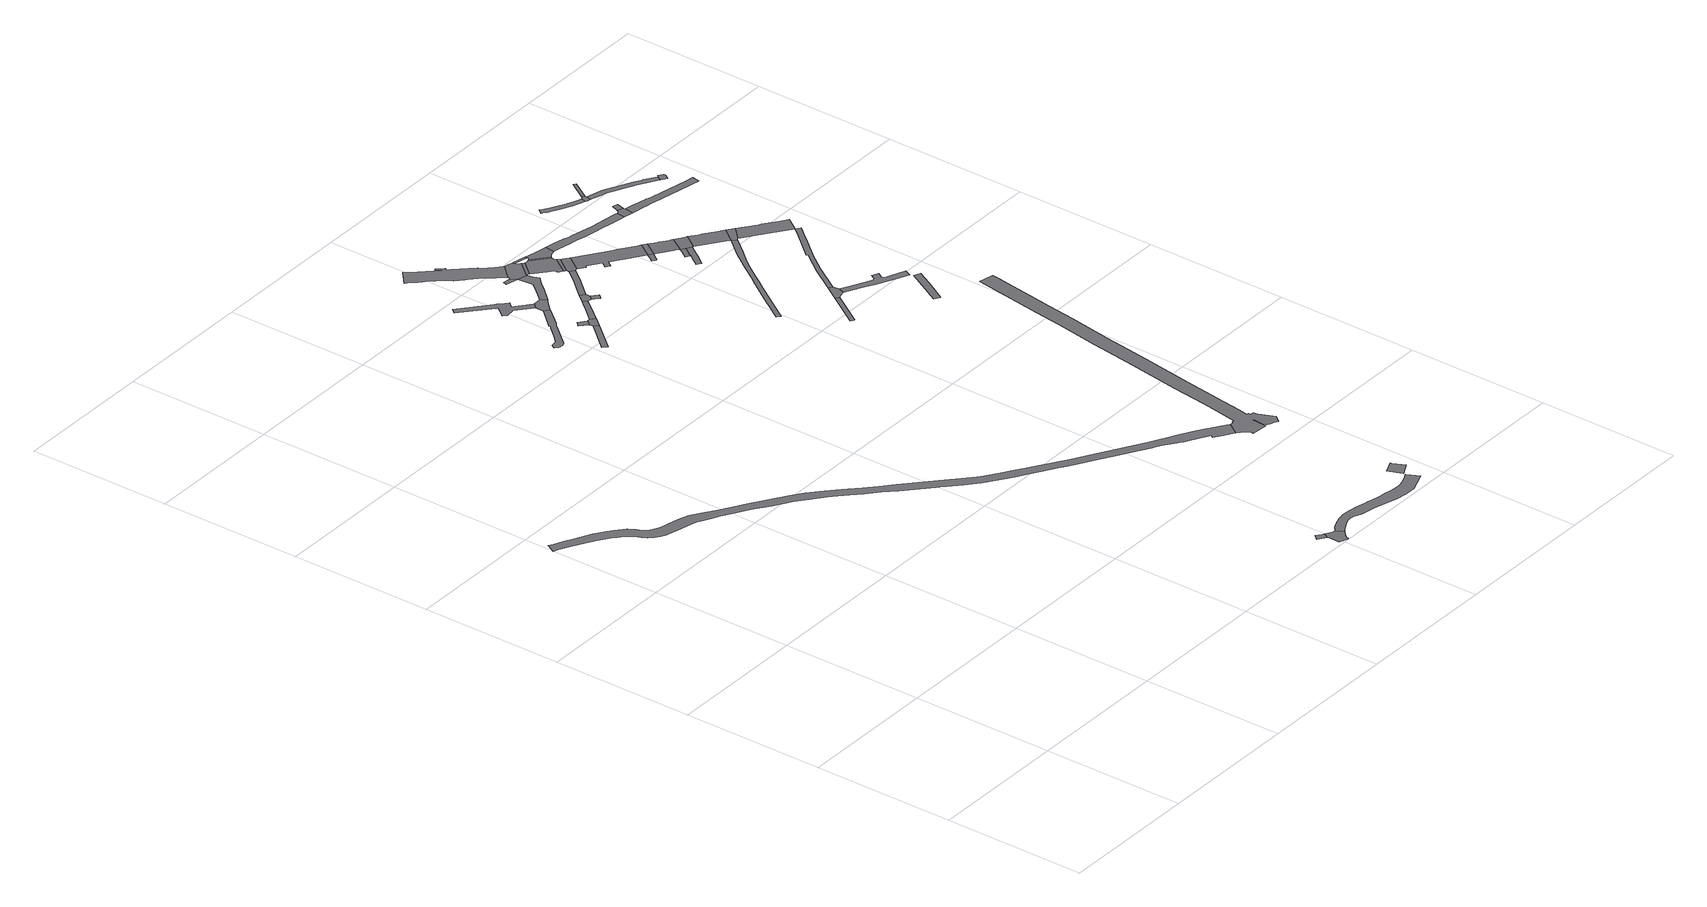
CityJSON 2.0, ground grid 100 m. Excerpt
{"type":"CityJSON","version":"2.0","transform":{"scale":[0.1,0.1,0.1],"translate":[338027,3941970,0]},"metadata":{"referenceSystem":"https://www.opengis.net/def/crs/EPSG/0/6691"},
"CityObjects":{
"road1":{"type":"Road","attributes":{"RoadStructureAttribute.sectionType":"1"},"geometry":[{"type":"MultiSurface","lod":"1","boundaries":[[[0,1,2,3,4,5,6,7,8,9,10,11,12,13,14,15,16,17,18,19,20,21,22,23,24,25,26,27,28,29,30,31,32,33,34,35,36,37,38,39,40,41,42,43,44,45,46,47,48,49,50,51,52,53,54,55,56,57,58,59,60,61,62,63,64,65,66,67,68,69,70,71,72,73,74,75,76,77,78,79,80,81,82,83,84,85,86,87,88,89,90,91,92,93,94,95,96,97,98,99,100,101,102,103,104,105,106,107,108,109,110,111,112,113,114,115,116,117,118,119,120,121,122,123,124,125,126]]]}]},
"road2":{"type":"Road","geometry":[{"type":"MultiSurface","lod":"1","boundaries":[[[127,128,129,130,131]]]}]},
"road3":{"type":"Road","geometry":[{"type":"MultiSurface","lod":"1","boundaries":[[[130,132,133,134,135,136,137,138,139,140,141,142,143,144,131]]]}]},
"road4":{"type":"Road","attributes":{"RoadStructureAttribute.sectionType":"1"},"geometry":[{"type":"MultiSurface","lod":"1","boundaries":[[[145,146,147,148,149,150,151,152,153,154,155,156,157,158,159,160,161,162,163,164,165,166,167,168,169,170,171,172,141,140,173,174,175,176,177,178,179,180,181,182,183,184,185,186,187,188,189,190,191,192,193,194]]]}]},
"road5":{"type":"Road","attributes":{"RoadStructureAttribute.sectionType":"1"},"geometry":[{"type":"MultiSurface","lod":"1","boundaries":[[[195,196,197,198,199,200,201,202,203,204,205,206,207,208,209,210,211,212,213,214,215,216,217,218,219,220,221]]]}]},
"road6":{"type":"Road","attributes":{"RoadStructureAttribute.sectionType":"1"},"geometry":[{"type":"MultiSurface","lod":"1","boundaries":[[[222,223,224,225]]]}]},
"road7":{"type":"Road","geometry":[{"type":"MultiSurface","lod":"1","boundaries":[[[226,227,228,229,230,231,232,233,234,235,236,237,238,239,240]]]}]},
"road8":{"type":"Road","geometry":[{"type":"MultiSurface","lod":"1","boundaries":[[[241,242,243,244]]]}]},
"road9":{"type":"Road","geometry":[{"type":"MultiSurface","lod":"1","boundaries":[[[245,246,247,241,244,248,249,222,225]]]}]},
"road10":{"type":"Road","geometry":[{"type":"MultiSurface","lod":"1","boundaries":[[[250,226,240,221,220,251,252,253,254]]]}]},
"road11":{"type":"Road","attributes":{"RoadStructureAttribute.sectionType":"1"},"geometry":[{"type":"MultiSurface","lod":"1","boundaries":[[[255,256,257,246,245,258,259,260,261]]]}]},
"road12":{"type":"Road","attributes":{"function":"3","RoadStructureAttribute.sectionType":"1"},"geometry":[{"type":"MultiSurface","lod":"1","boundaries":[[[262,263,264,265,266,267,268,269]]]}]},
"road13":{"type":"Road","attributes":{"function":"3","RoadStructureAttribute.sectionType":"1"},"geometry":[{"type":"MultiSurface","lod":"1","boundaries":[[[270,271,272,273,274,275,276,277,278,279,280,281,282,283,284,285,286,287,288,289,290,291,292,293,294,295,296,297]]]}]},
"road14":{"type":"Road","geometry":[{"type":"MultiSurface","lod":"1","boundaries":[[[260,298,299,300,301,302,261]]]}]},
"road15":{"type":"Road","attributes":{"RoadStructureAttribute.sectionType":"1"},"geometry":[{"type":"MultiSurface","lod":"1","boundaries":[[[253,303,304,305,306,307,308,309,310,311,312,313,314,254]]]}]},
"road16":{"type":"Road","geometry":[{"type":"MultiSurface","lod":"1","boundaries":[[[315,316,309,317]]]}]},
"road17":{"type":"Road","geometry":[{"type":"MultiSurface","lod":"1","boundaries":[[[298,318,319,320,321,299]]]}]},
"road18":{"type":"Road","geometry":[{"type":"MultiSurface","lod":"1","boundaries":[[[309,308,322,323,324,325,326,327,328,329,330,297,296,331,332,317]]]}]},
"road19":{"type":"Road","attributes":{"RoadStructureAttribute.sectionType":"1"},"geometry":[{"type":"MultiSurface","lod":"1","boundaries":[[[333,334,335,301,300,336,337,338,339]]]}]},
"road20":{"type":"Road","attributes":{"function":"3","RoadStructureAttribute.sectionType":"1"},"geometry":[{"type":"MultiSurface","lod":"1","boundaries":[[[340,341,342,323,322]]]}]},
"road21":{"type":"Road","geometry":[{"type":"MultiSurface","lod":"1","boundaries":[[[343,344,345,346,347,348,349,350,351,352,353,342,341,354,355,356,357,358,359,360,361]]]}]},
"road22":{"type":"Road","geometry":[{"type":"MultiSurface","lod":"1","boundaries":[[[362,363,364,365,329,328,366,367,368,369]]]}]},
"road23":{"type":"Road","attributes":{"function":"3","RoadStructureAttribute.sectionType":"1"},"geometry":[{"type":"MultiSurface","lod":"1","boundaries":[[[370,371,343,361,372,373]]]}]},
"road24":{"type":"Road","geometry":[{"type":"MultiSurface","lod":"1","boundaries":[[[374,375,376,349,348,377,378]]]}]},
"road25":{"type":"Road","geometry":[{"type":"MultiSurface","lod":"1","boundaries":[[[339,338,379,380,381,382,370,373]]]}]},
"road26":{"type":"Road","attributes":{"RoadStructureAttribute.sectionType":"1"},"geometry":[{"type":"MultiSurface","lod":"1","boundaries":[[[377,383,384,385,386,387,388,389,390,362,369,391,392,393,394,378]]]}]},
"road27":{"type":"Road","attributes":{"RoadStructureAttribute.sectionType":"1"},"geometry":[{"type":"MultiSurface","lod":"1","boundaries":[[[395,396,397,398,399,400]]]}]},
"road28":{"type":"Road","attributes":{"function":"3","RoadStructureAttribute.sectionType":"1"},"geometry":[{"type":"MultiSurface","lod":"1","boundaries":[[[379,401,402,403,404,405,406,407,408,409,410,411,412,413,414,415,416,380]]]}]},
"road29":{"type":"Road","attributes":{"function":"3","RoadStructureAttribute.sectionType":"7"},"geometry":[{"type":"MultiSurface","lod":"1","boundaries":[[[417,418,419,420,421,422,423,424,425,426,427,428,429,430,431,432,66,65,433,434,435,436,437,438,439,440,441,442,443,444,445,446,447,448,449,450,451,452,453,454,455,456,457,458,459,460,461,462,463,464,465,466,467,468,469,470]]]}]},
"road30":{"type":"Road","attributes":{"RoadStructureAttribute.sectionType":"1"},"geometry":[{"type":"MultiSurface","lod":"1","boundaries":[[[471,472,473,474,475,476,477,478,479,480,481,482,483,484,485,486,487,488,489,490,491,492,493,494,495]]]}]},
"road31":{"type":"Road","geometry":[{"type":"MultiSurface","lod":"1","boundaries":[[[496,497,498,499,500,501,502,503,504]]]}]},
"road32":{"type":"Road","geometry":[{"type":"MultiSurface","lod":"1","boundaries":[[[505,506,507,508,509,395,400]]]}]},
"road33":{"type":"Road","geometry":[{"type":"MultiSurface","lod":"1","boundaries":[[[503,510,511,411,410,504]]]}]},
"road34":{"type":"Road","attributes":{"RoadStructureAttribute.sectionType":"1"},"geometry":[{"type":"MultiSurface","lod":"1","boundaries":[[[512,513,514,515,516,517,518,519,520,521,522,523,524,525]]]}]},
"road35":{"type":"Road","geometry":[{"type":"MultiSurface","lod":"1","boundaries":[[[526,527,528,529,530,531,532,533,534,535,536,537]]]}]},
"road36":{"type":"Road","attributes":{"RoadStructureAttribute.sectionType":"1"},"geometry":[{"type":"MultiSurface","lod":"1","boundaries":[[[538,539,540,541,542,543,544,545,546,547,548,549,550,551,552,553,554,555,556,557,558,559,560,561,562,563,388,387]]]}]},
"road37":{"type":"Road","attributes":{"function":"3","RoadStructureAttribute.sectionType":"1"},"geometry":[{"type":"MultiSurface","lod":"1","boundaries":[[[564,565,566,567,568,569,510,503,570,571,572,573,574,575,576,577]]]}]},
"road38":{"type":"Road","attributes":{"RoadStructureAttribute.sectionType":"1"},"geometry":[{"type":"MultiSurface","lod":"1","boundaries":[[[578,579,580,581,582,583,584,585,586,587,588,589,590,591,507,506,592,593,594,595,596,597,598]]]}]},
"road39":{"type":"Road","geometry":[{"type":"MultiSurface","lod":"1","boundaries":[[[599,600,564,577,601,537,536,602,512,525,603,604,605]]]}]},
"road40":{"type":"Road","attributes":{"RoadStructureAttribute.sectionType":"1"},"geometry":[{"type":"MultiSurface","lod":"1","boundaries":[[[606,607,608,609,610,611]]]}]},
"road41":{"type":"Road","attributes":{"function":"3","RoadStructureAttribute.sectionType":"1"},"geometry":[{"type":"MultiSurface","lod":"1","boundaries":[[[612,613,614,615,616,617,605,604,618,619,620]]]}]},
"road42":{"type":"Road","attributes":{"RoadStructureAttribute.sectionType":"1"},"geometry":[{"type":"MultiSurface","lod":"1","boundaries":[[[621,622,623,624,625,626,627,509,508,628,629,630,631,632,633,634]]]}]},
"road43":{"type":"Road","attributes":{"RoadStructureAttribute.sectionType":"1"},"geometry":[{"type":"MultiSurface","lod":"1","boundaries":[[[635,636,637,638,639,640,641,642,643,644,645,646,647,648,649,650,651,652,653,654,655,656,657,658]]]}]},
"road44":{"type":"Road","geometry":[{"type":"MultiSurface","lod":"1","boundaries":[[[494,659,660,661,662,612,620,495]]]}]},
"road45":{"type":"Road","geometry":[{"type":"MultiSurface","lod":"1","boundaries":[[[663,664,665,666,552,551,667,668,669,670,671]]]}]},
"road46":{"type":"Road","geometry":[{"type":"MultiSurface","lod":"1","boundaries":[[[672,673,674,663,671]]]}]},
"road47":{"type":"Road","geometry":[{"type":"MultiSurface","lod":"1","boundaries":[[[675,676,677,678,679,680,681,648,647,682,683]]]}]},
"road48":{"type":"Road","attributes":{"function":"3","RoadStructureAttribute.sectionType":"1"},"geometry":[{"type":"MultiSurface","lod":"1","boundaries":[[[684,685,686,687,662,661,688,689,621]]]}]},
"road49":{"type":"Road","geometry":[{"type":"MultiSurface","lod":"1","boundaries":[[[678,690,691,679]]]}]},
"road50":{"type":"Road","attributes":{"RoadStructureAttribute.sectionType":"1"},"geometry":[{"type":"MultiSurface","lod":"1","boundaries":[[[692,693,694,695,696,697,698,699,700,701,702,703,704,675,683,705,706,707,708,709,710,711,712,713,714,715]]]}]},
"road51":{"type":"Road","attributes":{"RoadStructureAttribute.sectionType":"1"},"geometry":[{"type":"MultiSurface","lod":"1","boundaries":[[[716,717,718,719,720,721,722,723,724,669,668,725,726,727,728,729,730,731,732,733,734,735,736]]]}]},
"road52":{"type":"Road","geometry":[{"type":"MultiSurface","lod":"1","boundaries":[[[737,738,739,740,741,742,743,744,745,692,715]]]}]}
},
"vertices":[
[4,3785,0],[40,3769,0],[101,3739,0],[162,3707,0],[263,3643,0],[339,3594,0],[367,3572,0],[403,3541,0],[419,3522,0],[438,3490,0],[457,3451,0],[474,3418,0],[497,3392,0],[501,3389,0],[535,3365,0],[571,3348,0],[622,3335,0],[650,3327,0],[756,3303,0],[798,3288,0],[840,3268,0],[889,3242,0],[941,3213,0],[1022,3165,0],[1112,3112,0],[1226,3035,0],[1342,2959,0],[1422,2899,0],[1510,2830,0],[1559,2785,0],[1611,2735,0],[1675,2670,0],[1751,2599,0],[1824,2526,0],[1828,2522,0],[1925,2432,0],[1998,2367,0],[2029,2337,0],[2044,2323,0],[2121,2247,0],[2204,2176,0],[2279,2122,0],[2338,2081,0],[2397,2045,0],[2472,1998,0],[2527,1964,0],[2622,1907,0],[2653,1887,0],[2735,1837,0],[2822,1785,0],[2929,1721,0],[3047,1654,0],[3154,1590,0],[3171,1581,0],[3173,1580,0],[3211,1558,0],[3276,1511,0],[3318,1481,0],[3325,1476,0],[3421,1423,0],[3449,1405,0],[3482,1386,0],[3473,1366,0],[3532,1326,0],[3579,1295,0],[3596,1283,0],[3654,1372,0],[3636,1383,0],[3521,1461,0],[3495,1478,0],[3466,1497,0],[3364,1553,0],[3274,1601,0],[3269,1604,0],[3186,1649,0],[3174,1656,0],[3172,1657,0],[3079,1709,0],[2964,1779,0],[2859,1841,0],[2732,1917,0],[2689,1943,0],[2509,2059,0],[2435,2106,0],[2379,2142,0],[2322,2180,0],[2249,2233,0],[2243,2238,0],[2171,2301,0],[2095,2375,0],[2072,2397,0],[2048,2420,0],[1974,2486,0],[1878,2575,0],[1797,2648,0],[1722,2718,0],[1658,2783,0],[1605,2834,0],[1555,2884,0],[1464,2962,0],[1385,3020,0],[1262,3101,0],[1150,3171,0],[1058,3225,0],[976,3276,0],[915,3317,0],[875,3343,0],[830,3369,0],[785,3390,0],[756,3399,0],[685,3415,0],[641,3420,0],[604,3432,0],[580,3444,0],[554,3461,0],[533,3481,0],[522,3499,0],[506,3533,0],[478,3578,0],[460,3597,0],[418,3634,0],[385,3659,0],[306,3710,0],[195,3769,0],[132,3802,0],[69,3832,0],[37,3849,0],
[2992,162,0],[2953,188,0],[2924,154,0],[2978,118,0],[3002,156,0],
[2986,110,0],[2985,30,0],[3043,3,0],[3046,9,0],[3054,27,0],[3065,40,0],[3076,52,0],[3094,70,0],[3102,76,0],[3065,123,0],[3059,124,0],[3053,126,0],[3029,138,0],
[3842,174,0],[3815,158,0],[3805,154,0],[3769,139,0],[3728,130,0],[3698,128,0],[3667,129,0],[3637,134,0],[3601,139,0],[3556,146,0],[3481,161,0],[3457,166,0],[3437,170,0],[3356,187,0],[3341,190,0],[3308,193,0],[3278,197,0],[3250,198,0],[3246,198,0],[3223,195,0],[3192,190,0],[3170,182,0],[3157,177,0],[3155,176,0],[3147,173,0],[3118,161,0],[3099,149,0],[3076,131,0],[3115,86,0],[3138,101,0],[3154,109,0],[3156,110,0],[3187,126,0],[3215,135,0],[3232,138,0],[3245,138,0],[3270,135,0],[3325,112,0],[3421,92,0],[3539,60,0],[3588,45,0],[3658,35,0],[3698,33,0],[3717,34,0],[3737,35,0],[3742,35,0],[3801,56,0],[3841,71,0],[3857,79,0],[3885,87,0],
[2156,5488,0],[2092,5417,0],[2059,5379,0],[2044,5365,0],[2050,5359,0],[2037,5345,0],[2033,5340,0],[2030,5337,0],[2026,5332,0],[1975,5274,0],[1923,5218,0],[1880,5215,0],[1864,5186,0],[1884,5167,0],[1896,5164,0],[1908,5161,0],[1918,5161,0],[1928,5165,0],[1940,5173,0],[2005,5248,0],[2063,5314,0],[2078,5332,0],[2092,5345,0],[2104,5358,0],[2122,5378,0],[2196,5468,0],[2162,5497,0],
[2207,5149,0],[2042,4957,0],[2074,4932,0],[2237,5123,0],
[2190,5587,0],[2082,5679,0],[2111,5715,0],[2069,5754,0],[2054,5768,0],[2042,5778,0],[1844,5947,0],[1815,5913,0],[2012,5744,0],[2021,5736,0],[2016,5728,0],[1965,5661,0],[1991,5639,0],[2053,5643,0],[2159,5551,0],
[2232,5209,0],[2180,5250,0],[2152,5220,0],[2205,5176,0],
[2287,5186,0],[2256,5210,0],[2245,5212,0],[2207,5170,0],[2208,5160,0],
[2191,5586,0],[2203,5477,0],[2259,5535,0],[2282,5554,0],[2250,5591,0],
[2354,5329,0],[2332,5301,0],[2292,5255,0],[2324,5232,0],[2400,5328,0],[2416,5350,0],[2390,5371,0],
[3931,233,0],[3918,262,0],[3893,320,0],[3891,326,0],[3805,289,0],[3807,285,0],[3830,229,0],[3844,187,0],
[2382,6031,0],[2321,6092,0],[2314,6111,0],[2199,6229,0],[2176,6249,0],[2188,6265,0],[2147,6311,0],[2134,6301,0],[2162,6269,0],[2159,6265,0],[2055,6373,0],[1994,6443,0],[1902,6362,0],[1915,6349,0],[1956,6302,0],[1980,6282,0],[1999,6270,0],[2080,6179,0],[2105,6139,0],[2156,6091,0],[2169,6079,0],[2194,6058,0],[2241,6012,0],[2265,5987,0],[2291,5953,0],[2319,5920,0],[2335,5898,0],[2425,5993,0],
[2442,5343,0],[2470,5374,0],[2469,5402,0],[2437,5429,0],[2428,5418,0],
[2291,5562,0],[2354,5635,0],[2406,5697,0],[2448,5741,0],[2431,5780,0],[2427,5819,0],[2356,5838,0],[2357,5823,0],[2358,5812,0],[2367,5729,0],[2316,5668,0],[2270,5613,0],
[2277,5886,0],[2267,5860,0],[2325,5880,0],
[2459,5327,0],[2486,5302,0],[2508,5327,0],[2514,5334,0],
[2431,5833,0],[2515,5932,0],[2492,5951,0],[2486,5959,0],[2485,5959,0],[2485,5961,0],[2486,5962,0],[2489,5977,0],[2440,5987,0],[2336,5890,0],[2334,5884,0],
[2611,5639,0],[2555,5566,0],[2539,5546,0],[2557,5503,0],[2572,5519,0],[2647,5619,0],[2615,5644,0],
[2439,5824,0],[2447,5818,0],[2530,5918,0],
[2678,5786,0],[2673,5797,0],[2672,5799,0],[2672,5805,0],[2672,5812,0],[2676,5820,0],[2559,5914,0],[2557,5913,0],[2549,5913,0],[2542,5914,0],[2541,5915,0],[2447,5817,0],[2470,5798,0],[2533,5746,0],[2548,5733,0],[2574,5711,0],[2566,5697,0],[2579,5686,0],[2597,5674,0],
[2589,5956,0],[2536,5967,0],[2521,5970,0],[2508,5973,0],[2490,5962,0],[2531,5953,0],[2539,5951,0],[2586,5941,0],
[2694,5770,0],[2690,5773,0],[2609,5665,0],[2614,5661,0],
[2572,5919,0],[2565,5916,0],[2562,5915,0],[2685,5832,0],[2573,5919,0],
[2667,5623,0],[2746,5731,0],[2744,5733,0],[2708,5759,0],
[2696,5840,0],[2706,5845,0],[2712,5848,0],[2726,5852,0],[2741,5854,0],[2750,5921,0],[2695,5933,0],[2609,5951,0],[2589,5939,0],[2592,5935,0],[2590,5931,0],[2584,5926,0],
[3353,4163,0],[3222,3964,0],[3202,3934,0],[3218,3924,0],[3227,3918,0],[3378,4147,0],
[2717,5587,0],[2728,5601,0],[2818,5538,0],[2792,5499,0],[2822,5480,0],[2848,5518,0],[2925,5465,0],[2931,5461,0],[2942,5454,0],[3056,5375,0],[3123,5473,0],[3104,5486,0],[3008,5552,0],[2992,5563,0],[2971,5574,0],[2759,5722,0],
[4037,3578,0],[4037,3576,0],[4029,3521,0],[4010,3404,0],[3989,3254,0],[3964,3089,0],[3934,2886,0],[3886,2585,0],[3867,2465,0],[3836,2251,0],[3781,1890,0],[3744,1639,0],[3722,1492,0],[3704,1376,0],[3683,1377,0],[3680,1367,0],[3615,1272,0],[3620,1267,0],[3638,1250,0],[3657,1221,0],[3660,1212,0],[3658,1198,0],[3772,1190,0],[3773,1204,0],[3779,1299,0],[3784,1298,0],[3787,1293,0],[3780,1216,0],[3788,1196,0],[3795,1189,0],[3799,1186,0],[3807,1181,0],[3832,1172,0],[3845,1165,0],[3860,1154,0],[3896,1202,0],[3851,1313,0],[3848,1337,0],[3841,1338,0],[3824,1340,0],[3822,1359,0],[3809,1360,0],[3819,1425,0],[3840,1566,0],[3886,1874,0],[3941,2235,0],[3972,2449,0],[3990,2569,0],[4039,2870,0],[4069,3075,0],[4093,3238,0],[4115,3388,0],[4134,3505,0],[4141,3556,0],
[3489,5061,0],[3398,4953,0],[3375,4921,0],[3364,4905,0],[3314,4836,0],[3296,4809,0],[3228,4710,0],[3210,4684,0],[3208,4680,0],[3064,4472,0],[3040,4435,0],[2962,4321,0],[2989,4300,0],[3121,4502,0],[3207,4627,0],[3210,4630,0],[3253,4693,0],[3291,4748,0],[3339,4819,0],[3383,4872,0],[3400,4892,0],[3429,4927,0],[3520,5036,0],[3526,5044,0],[3496,5070,0],
[3032,5338,0],[3021,5321,0],[3016,5313,0],[3034,5301,0],[3043,5296,0],[3055,5310,0],[3063,5320,0],[3087,5353,0],[3055,5374,0],
[3397,4155,0],[3435,4165,0],[3452,4209,0],[3445,4253,0],[3421,4269,0],
[3155,5451,0],[3139,5462,0],
[3259,5232,0],[3238,5202,0],[3236,5199,0],[3216,5169,0],[3214,5166,0],[3195,5139,0],[3151,5074,0],[3179,5053,0],[3213,5100,0],[3215,5103,0],[3217,5106,0],[3220,5109,0],[3253,5155,0],[3293,5212,0],
[3222,5249,0],[3217,5240,0],[3215,5236,0],[3210,5228,0],[3177,5177,0],[3204,5160,0],[3214,5174,0],[3216,5177,0],[3234,5202,0],[3235,5203,0],[3258,5235,0],[3226,5254,0],
[2776,5849,0],[2889,5827,0],[2892,5826,0],[2911,5822,0],[2925,5820,0],[2945,5816,0],[2998,5806,0],[3104,5786,0],[3111,5785,0],[3221,5766,0],[3223,5766,0],[3231,5765,0],[3295,5754,0],[3316,5750,0],[3326,5811,0],[3311,5813,0],[3224,5826,0],[3222,5826,0],[3114,5844,0],[2956,5874,0],[2935,5878,0],[2924,5880,0],[2916,5884,0],[2904,5891,0],[2894,5895,0],[2824,5908,0],
[3291,5357,0],[3279,5365,0],[3274,5368,0],[3219,5406,0],[3217,5408,0],[3210,5412,0],[3100,5344,0],[3137,5319,0],[3195,5281,0],[3214,5268,0],[3215,5268,0],[3217,5266,0],[3224,5262,0],[3228,5259,0],
[3766,4048,0],[3726,4065,0],[3721,4072,0],[3717,4079,0],[3717,4087,0],[3722,4097,0],[3737,4123,0],[3696,4146,0],[3678,4115,0],[3672,4109,0],[3665,4105,0],[3654,4104,0],[3648,4107,0],[3499,4185,0],[3479,4142,0],[3573,4093,0],[3629,4063,0],[3707,4026,0],[3730,4015,0],[3840,3965,0],[3858,4009,0],
[3366,5311,0],[3337,5328,0],[3227,5256,0],[3259,5234,0],[3297,5212,0],[3300,5211,0],[3369,5309,0],
[3708,3678,0],[3749,3656,0],[3821,3786,0],[3865,3865,0],[3893,3919,0],[3852,3940,0],
[3571,5167,0],[3559,5176,0],[3532,5195,0],[3447,5254,0],[3429,5267,0],[3391,5293,0],[3442,5113,0],[3490,5079,0],[3496,5074,0],
[3839,4840,0],[3787,4778,0],[3640,4603,0],[3641,4602,0],[3648,4594,0],[3587,4513,0],[3545,4458,0],[3568,4441,0],[3602,4487,0],[3666,4572,0],[3671,4577,0],[3793,4723,0],[3797,4729,0],[3869,4815,0],
[3045,6181,0],[3064,6168,0],[3077,6159,0],[3107,6139,0],[3148,6116,0],[3156,6112,0],[3215,6082,0],[3225,6079,0],[3227,6078,0],[3229,6077,0],[3265,6063,0],[3275,6060,0],[3314,6047,0],[3326,6085,0],[3287,6097,0],[3278,6101,0],[3231,6119,0],[3227,6121,0],[3225,6122,0],[3174,6147,0],[3127,6173,0],[3099,6192,0],[3072,6210,0],[3068,6214,0],
[3532,5050,0],[3535,5052,0],[3539,5052,0],[3619,5132,0],
[3351,5831,0],[3346,5818,0],[3342,5813,0],[3335,5811,0],[3368,5741,0],[3385,5739,0],[3394,5801,0],[3392,5805,0],[3392,5816,0],
[3396,5828,0],[3408,5871,0],[3369,5879,0],
[3362,6073,0],[3360,6076,0],[3359,6081,0],[3361,6088,0],[3342,6096,0],[3334,6086,0],[3330,6085,0],[3331,6041,0],[3351,6036,0],
[3902,4931,0],[3848,4969,0],[3758,5033,0],[3741,5045,0],[3675,4953,0],[3775,4884,0],
[3444,6213,0],[3427,6224,0],
[3809,5866,0],[3794,5875,0],[3730,5914,0],[3716,5922,0],[3671,5947,0],[3604,5981,0],[3602,5982,0],[3559,6004,0],[3543,6012,0],[3524,6021,0],[3497,6033,0],[3475,6042,0],[3442,6052,0],[3431,6013,0],[3461,6004,0],[3482,5996,0],[3507,5985,0],[3541,5968,0],[3576,5950,0],[3653,5911,0],[3710,5879,0],[3758,5850,0],[3772,5842,0],[3787,5832,0],
[3922,5692,0],[3884,5700,0],[3749,5727,0],[3612,5754,0],[3570,5762,0],[3563,5768,0],[3555,5769,0],[3472,5787,0],[3468,5788,0],[3445,5730,0],[3456,5728,0],[3508,5718,0],[3539,5712,0],[3582,5704,0],[3601,5700,0],[3728,5675,0],[3739,5673,0],[3872,5646,0],[3914,5638,0],[3919,5637,0],[3930,5692,0],
[3828,5806,0],[3851,5839,0],[3849,5841,0],[3849,5842,0],[3849,5844,0],[3851,5852,0],[3819,5874,0],[3814,5868,0],[3813,5866,0]
]}
